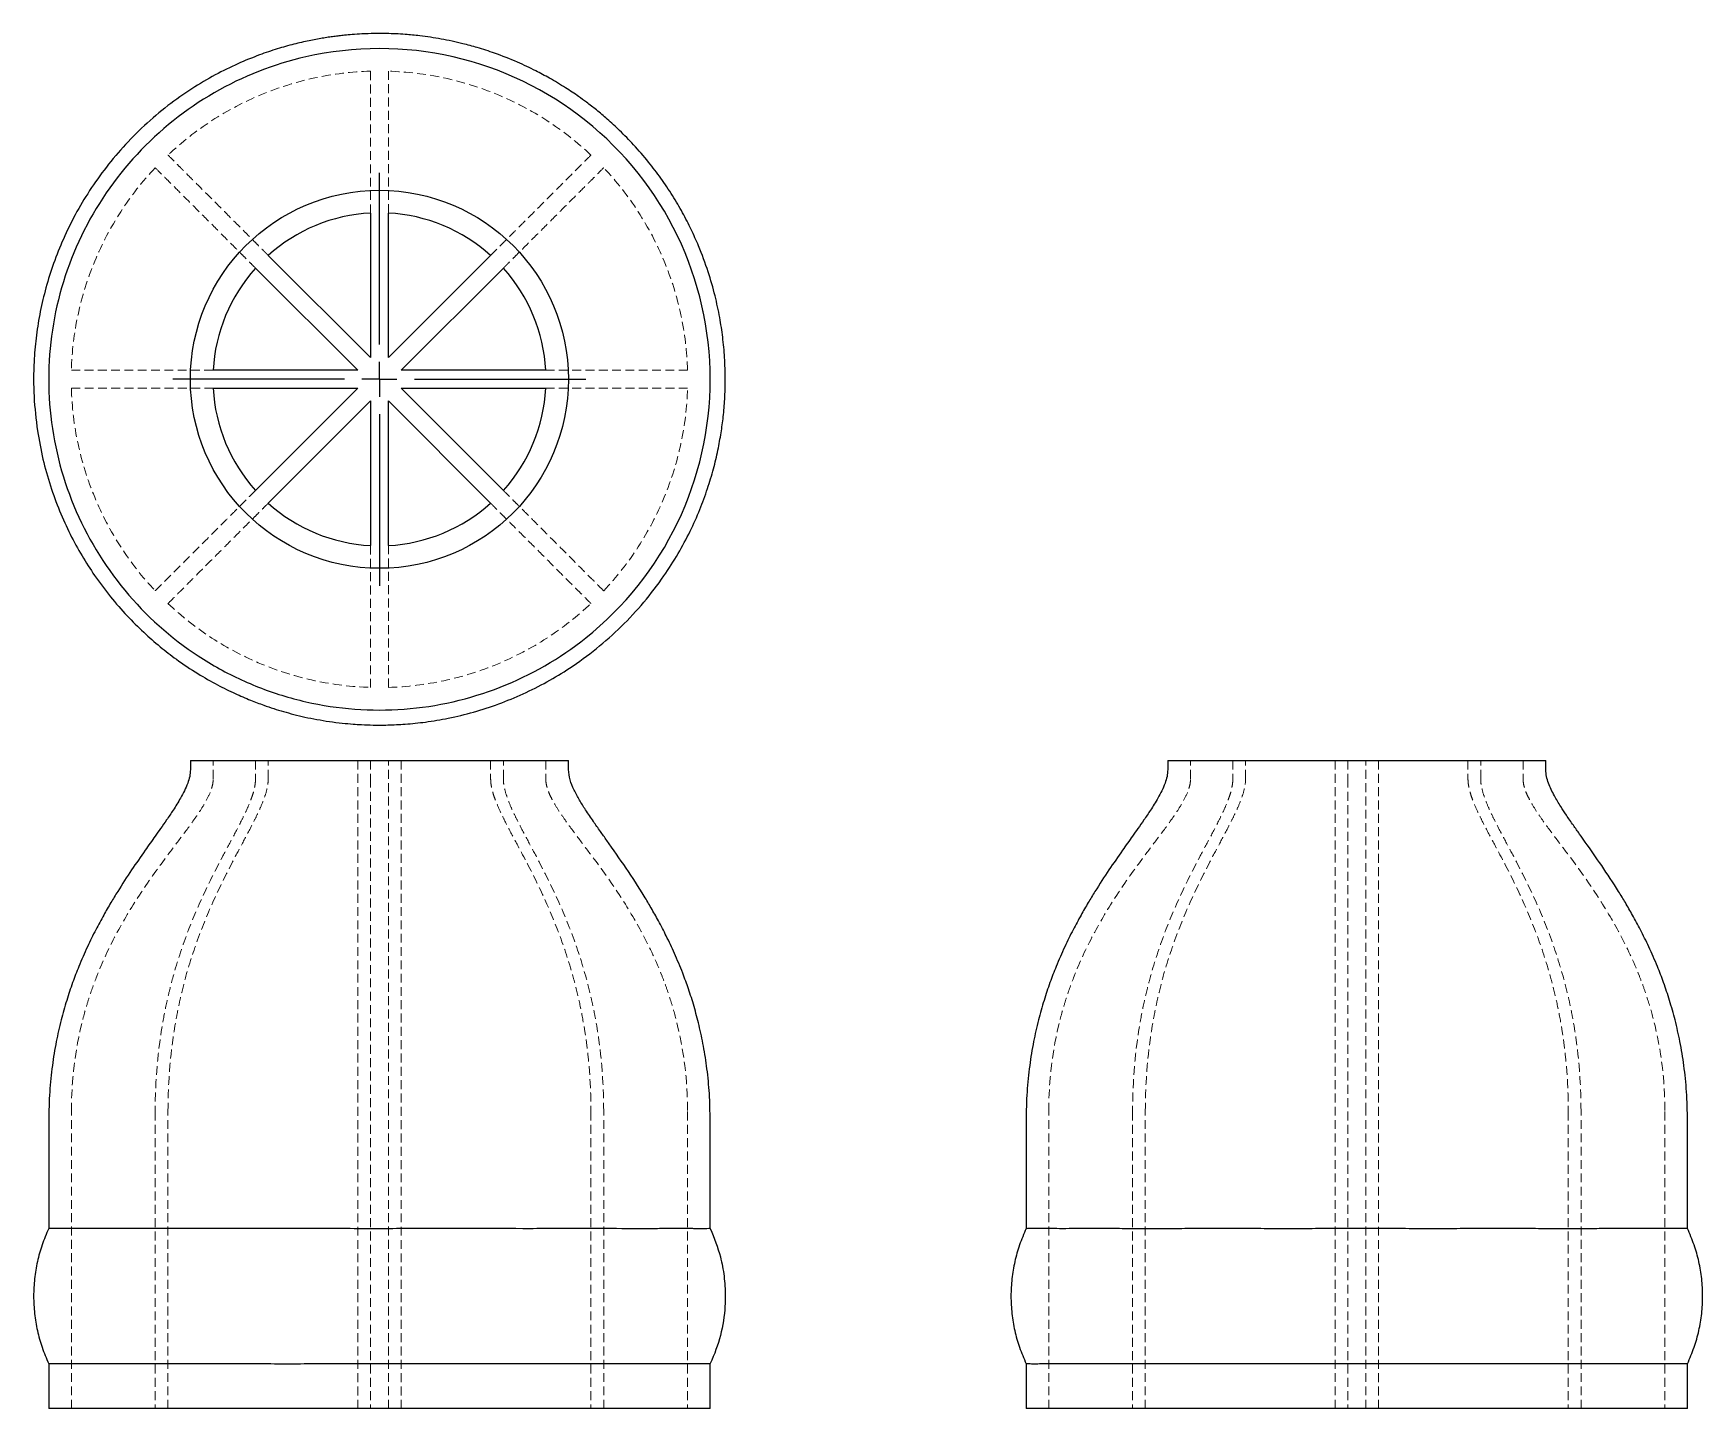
# Model space of a CAD drawing. Header units: millimetres. Extents: x 34 to 272, y 11 to 207.
import ezdxf

# ---------------------------------------------------------------- set-up
doc = ezdxf.new("R2010")
doc.units = ezdxf.units.MM
doc.linetypes.add('HIDDEN', pattern=[1.905, 1.27, -0.635])
doc.layers.add('10', color=7, linetype='Continuous')

# ---------------------------------------------------------------- blocks, each defined once
blk = doc.blocks.new('SW_CENTERMARKSYMBOL_0')
at = {"layer": '10', "color": 0}
for p, q in [((0, 5), (0, 29.54)), ((0, 0), (0, 2.5)), ((-5, 0), (-29.54, 0)), ((0, 0), (-2.5, 0)), ((0, 0), (0, -2.5)), ((0, 0), (2.5, 0)), ((5, 0), (29.54, 0)), ((0, -5), (0, -29.54))]:
    blk.add_line(p, q, dxfattribs=at)

msp = doc.modelspace()

# ---------------------------------------------------------------- linework, layer by layer
at = {"color": 7, "linetype": 'Continuous', "lineweight": 25}
for p, q in [((81.8, 181.69), (81.8, 161.01)), ((84.38, 161.01), (84.38, 181.69)), ((81.8, 161.01), (67.18, 175.63)), ((99, 175.63), (84.38, 161.01)), ((65.36, 173.81), (79.98, 159.19)), ((86.2, 159.19), (100.82, 173.81)), ((79.98, 159.19), (59.31, 159.19)), ((106.88, 159.19), (86.2, 159.19)), ((59.31, 156.62), (79.98, 156.62)), ((79.98, 156.62), (65.36, 142)), ((86.2, 156.62), (106.88, 156.62)), ((100.82, 142), (86.2, 156.62)), ((67.18, 140.18), (81.8, 154.8)), ((81.8, 154.8), (81.8, 134.12)), ((84.38, 154.8), (99, 140.18)), ((84.38, 134.12), (84.38, 154.8)), ((56.06, 103.35), (56.06, 102.06)), ((56.06, 103.35), (110.13, 103.35)), ((110.13, 102.06), (110.13, 103.35)), ((195.87, 103.35), (195.87, 102.06)), ((195.87, 103.35), (222.9, 103.35)), ((222.9, 103.35), (249.94, 103.35)), ((249.94, 102.06), (249.94, 103.35)), ((35.78, 51.85), (35.78, 36.4)), ((130.41, 36.4), (130.41, 51.85)), ((175.59, 51.85), (175.59, 36.39)), ((270.22, 36.4), (270.22, 51.85)), ((35.78, 17.09), (35.78, 10.65)), ((130.41, 10.65), (130.41, 17.09)), ((175.59, 17.1), (175.59, 10.65)), ((270.22, 10.65), (270.22, 17.09)), ((130.41, 10.65), (35.78, 10.65)), ((222.9, 10.65), (175.59, 10.65)), ((270.22, 10.65), (222.9, 10.65))]:
    msp.add_line(p, q, dxfattribs=at)
at = {"color": 7, "linetype": 'HIDDEN', "lineweight": 18}
for p, q in [((129.59, 166.5), (129.23, 168.19)), ((36.13, 152.46), (36.31, 150.85)), ((59.31, 100.77), (59.31, 103.35)), ((65.36, 103.35), (65.36, 100.77)), ((67.18, 100.77), (67.18, 103.35)), ((79.98, 103.35), (79.98, 10.65)), ((81.8, 103.35), (81.8, 100.77)), ((84.38, 100.77), (84.38, 103.35)), ((86.2, 103.35), (86.2, 10.65)), ((99, 103.35), (99, 100.77)), ((100.82, 100.77), (100.82, 103.35)), ((106.88, 103.35), (106.88, 100.77)), ((199.12, 100.77), (199.12, 103.35)), ((205.18, 103.35), (205.18, 100.77)), ((207, 100.77), (207, 103.35)), ((219.8, 10.65), (219.8, 103.35)), ((221.62, 103.35), (221.62, 100.77)), ((224.19, 100.77), (224.19, 103.35)), ((226.01, 103.35), (226.01, 10.65)), ((238.81, 103.35), (238.81, 100.77)), ((240.63, 100.77), (240.63, 103.35)), ((246.69, 103.35), (246.69, 100.77)), ((39.02, 10.65), (39.02, 53.14)), ((51.01, 53.14), (51.01, 10.65)), ((52.84, 10.65), (52.84, 53.14)), ((81.8, 53.14), (81.8, 10.65)), ((84.38, 10.65), (84.38, 53.14)), ((113.35, 53.14), (113.35, 10.65)), ((115.17, 10.65), (115.17, 53.14)), ((127.17, 53.14), (127.17, 10.65)), ((178.83, 10.65), (178.83, 53.14)), ((190.83, 53.14), (190.83, 10.65)), ((192.65, 10.65), (192.65, 53.14)), ((221.62, 53.14), (221.62, 10.65)), ((224.19, 10.65), (224.19, 53.14)), ((253.16, 53.14), (253.16, 10.65)), ((254.98, 10.65), (254.98, 53.14)), ((266.98, 53.14), (266.98, 10.65))]:
    msp.add_line(p, q, dxfattribs=at)
at = {"color": 7, "linetype": 'Continuous', "lineweight": 25}
msp.add_circle((83.09, 157.9), 27.04, dxfattribs=at)
for start, end in [(93.0986, 131.9014), (48.0986, 86.9014), (138.0986, 176.9014), (3.0986, 41.9014), (183.0986, 221.9014), (318.0986, 356.9014), (228.0986, 266.9014), (273.0986, 311.9014)]:
    msp.add_arc((83.09, 157.9), 23.82, start, end, dxfattribs=at)
for points, knots in [([(132.56, 157.9), (132.54, 158.95), (132.51, 160.96), (132.22, 163.91), (131.78, 166.84), (131.11, 169.97), (130.12, 173.4), (128.95, 176.56), (127.69, 179.37), (126.46, 181.77), (125.01, 184.23), (123.39, 186.65), (121.53, 189.09), (119.56, 191.37), (117.57, 193.41), (115.78, 195.06), (114.19, 196.4), (112.82, 197.46), (111.36, 198.52), (109.6, 199.7), (107.56, 200.92), (105.26, 202.15), (102.66, 203.38), (99.86, 204.48), (97.24, 205.33), (94.69, 206.02), (91.95, 206.61), (89.19, 207.02), (86.58, 207.27), (83.82, 207.4), (81.28, 207.36), (79.29, 207.23), (78.19, 207.13), (77.32, 207.04), (76.55, 206.94), (75.75, 206.83), (74.9, 206.69), (73.99, 206.53), (72.63, 206.27), (70.78, 205.84), (68.4, 205.17), (65.72, 204.26), (62.75, 203.04), (59.5, 201.45), (56.15, 199.46), (52.74, 197.05), (49.44, 194.25), (46.39, 191.17), (43.68, 187.9), (41.33, 184.52), (39.32, 181.07), (37.65, 177.58), (36.29, 174.09), (35.24, 170.62), (34.46, 167.2), (33.93, 163.81), (33.61, 159.9), (33.57, 155.46), (33.97, 152.17), (34.17, 150.53)], [0, 0, 0, 0, 0.019221, 0.037121, 0.054467, 0.073983, 0.095904, 0.120228, 0.135977, 0.152593, 0.170076, 0.188428, 0.206351, 0.22644, 0.243957, 0.258902, 0.271275, 0.282267, 0.29084, 0.304544, 0.32123, 0.334661, 0.352552, 0.374213, 0.390141, 0.403274, 0.422801, 0.441794, 0.454682, 0.471152, 0.492692, 0.501327, 0.50805, 0.512918, 0.517471, 0.522401, 0.527709, 0.533396, 0.539461, 0.553265, 0.568429, 0.584954, 0.605382, 0.627566, 0.651504, 0.677197, 0.704363, 0.73112, 0.757127, 0.782384, 0.806889, 0.830642, 0.853644, 0.875896, 0.897396, 0.918273, 0.938954, 0.969662, 1, 1, 1, 1]), ([(130.41, 157.9), (130.41, 164.98), (127.18, 179.13), (113.6, 196.16), (93.98, 205.61), (74.62, 205.6), (59.08, 199.49), (47.89, 190.57), (39.82, 178.74), (36.3, 167.34), (35.78, 160.26), (35.78, 157.9)], [0.4999988, 0.4999988, 0.4999988, 0.4999988, 0.5714274, 0.6428559, 0.7142845, 0.7857131, 0.8333321, 0.8809512, 0.9285702, 0.9761893, 1, 1, 1, 1]), ([(34.17, 150.53), (34.41, 149.17), (34.88, 146.51), (35.97, 142.68), (37.28, 139.1), (38.8, 135.76), (40.48, 132.68), (42.4, 129.69), (44.55, 126.81), (46.91, 124.11), (49.29, 121.73), (51.65, 119.67), (54.23, 117.68), (56.96, 115.85), (59.79, 114.23), (62.32, 112.98), (64.53, 112.03), (66.38, 111.33), (67.95, 110.79), (69.39, 110.36), (70.87, 109.95), (72.47, 109.57), (74.17, 109.23), (75.95, 108.94), (77.68, 108.72), (79.21, 108.58), (80.68, 108.49), (82.32, 108.43), (84.41, 108.44), (86.91, 108.56), (89.81, 108.86), (93.08, 109.4), (96.59, 110.26), (100.17, 111.42), (103.68, 112.87), (107.07, 114.58), (110.6, 116.71), (114.18, 119.32), (117.73, 122.48), (120.96, 125.96), (123.65, 129.48), (125.83, 132.9), (127.54, 136.09), (128.93, 139.2), (130.03, 142.19), (130.88, 145.03), (131.52, 147.69), (131.97, 150.18), (132.3, 152.61), (132.52, 155.16), (132.55, 156.95), (132.56, 157.9)], [0, 0, 0, 0, 0.027903, 0.054753, 0.080548, 0.105287, 0.128972, 0.151602, 0.177362, 0.2016, 0.224317, 0.245515, 0.265193, 0.290186, 0.312201, 0.331237, 0.347293, 0.360917, 0.371315, 0.381055, 0.391345, 0.402427, 0.41426, 0.42653, 0.439045, 0.449647, 0.457583, 0.468904, 0.483009, 0.499897, 0.519566, 0.542014, 0.567069, 0.592708, 0.618354, 0.644001, 0.669648, 0.701698, 0.733748, 0.765806, 0.797867, 0.823469, 0.847987, 0.871002, 0.892518, 0.912533, 0.931047, 0.948058, 0.963733, 0.980739, 1, 1, 1, 1]), ([(35.78, 157.9), (35.78, 155.54), (36.31, 148.47), (39.82, 137.07), (47.89, 125.24), (57.21, 117.8), (65.74, 113.7), (74.78, 110.9), (86.68, 110.01), (100.63, 113.2), (115.11, 121.54), (127.18, 136.67), (130.41, 150.83), (130.41, 157.9)], [0, 0, 0, 0, 0.0238083, 0.0714274, 0.1190464, 0.1666654, 0.190475, 0.2142845, 0.2619035, 0.3095226, 0.3571416, 0.4285702, 0.4999988, 0.4999988, 0.4999988, 0.4999988]), ([(56.06, 102.06), (56.03, 101.73), (55.98, 101.07), (55.54, 99.68), (54.72, 98.07), (53.65, 96.36), (52.68, 94.91), (51.82, 93.69), (51.03, 92.58), (50.29, 91.54), (49.16, 89.94), (47.58, 87.66), (45.95, 85.15), (44.63, 82.99), (43.58, 81.17), (42.45, 79.07), (41.25, 76.62), (40.15, 74.09), (39.16, 71.53), (38.31, 68.99), (37.51, 66.17), (36.81, 63.07), (36.25, 59.64), (35.86, 55.87), (35.8, 53.23), (35.78, 51.85)], [0, 0, 0, 0, 0.017773, 0.035886, 0.078843, 0.115713, 0.145924, 0.173399, 0.197281, 0.219938, 0.242358, 0.304215, 0.370859, 0.404916, 0.442041, 0.485041, 0.534343, 0.590426, 0.634952, 0.683483, 0.736328, 0.793866, 0.85657, 0.925035, 1, 1, 1, 1]), ([(130.41, 51.85), (130.38, 53.14), (130.34, 55.62), (129.99, 59.18), (129.49, 62.43), (128.85, 65.41), (128.13, 68.14), (127.34, 70.63), (126.41, 73.16), (125.36, 75.69), (124.18, 78.18), (123.05, 80.35), (122, 82.23), (120.49, 84.77), (118.39, 88), (116.24, 91.06), (114.66, 93.27), (113.64, 94.73), (112.63, 96.21), (111.69, 97.7), (110.93, 99.11), (110.29, 100.56), (110.18, 101.57), (110.13, 102.06)], [0, 0, 0, 0, 0.0701389, 0.1346922, 0.1942613, 0.249336, 0.3003139, 0.3475182, 0.3912133, 0.4468983, 0.4966249, 0.5408001, 0.5797755, 0.6143455, 0.7012204, 0.7891001, 0.8177819, 0.849126, 0.885715, 0.9151065, 0.9447492, 0.973318, 1, 1, 1, 1]), ([(195.87, 102.06), (195.84, 101.73), (195.79, 101.07), (195.35, 99.68), (194.54, 98.07), (193.46, 96.36), (192.49, 94.91), (191.63, 93.69), (190.84, 92.58), (190.1, 91.54), (188.97, 89.94), (187.39, 87.66), (185.76, 85.15), (184.44, 82.99), (183.39, 81.17), (182.26, 79.07), (181.06, 76.62), (179.96, 74.09), (178.97, 71.53), (178.12, 68.99), (177.33, 66.17), (176.62, 63.07), (176.06, 59.64), (175.67, 55.87), (175.62, 53.23), (175.59, 51.85)], [0, 0, 0, 0, 0.017773, 0.035886, 0.078843, 0.115713, 0.145924, 0.173399, 0.197281, 0.219938, 0.242359, 0.304215, 0.370859, 0.404916, 0.442041, 0.485041, 0.534343, 0.590426, 0.634952, 0.683483, 0.736328, 0.793866, 0.85657, 0.925035, 1, 1, 1, 1]), ([(270.21, 51.85), (270.19, 53.23), (270.14, 55.87), (269.74, 59.64), (269.18, 63.07), (268.48, 66.17), (267.68, 68.99), (266.83, 71.53), (265.85, 74.09), (264.74, 76.62), (263.54, 79.07), (262.41, 81.17), (261.36, 82.99), (259.92, 85.36), (258.01, 88.26), (256.11, 90.97), (254.75, 92.88), (253.84, 94.16), (252.94, 95.47), (252.02, 96.87), (251.11, 98.37), (250.42, 99.81), (250.01, 101.07), (249.96, 101.73), (249.94, 102.06)], [0, 0, 0, 0, 0.074965, 0.143429, 0.206133, 0.26367, 0.316514, 0.365045, 0.409571, 0.465652, 0.514954, 0.557953, 0.595078, 0.629134, 0.709267, 0.783813, 0.809022, 0.836879, 0.868894, 0.895488, 0.928066, 0.964114, 0.982227, 1, 1, 1, 1]), ([(35.78, 36.41), (35.45, 35.64), (34.79, 34.1), (34.12, 31.69), (33.71, 29.23), (33.58, 26.74), (33.71, 24.25), (34.12, 21.79), (34.79, 19.39), (35.45, 17.85), (35.78, 17.07)], [0, 0, 0, 0, 0.126948, 0.251302, 0.374975, 0.5002, 0.62542, 0.749146, 0.873314, 1, 1, 1, 1]), ([(130.41, 36.4), (130.41, 36.4), (130.13, 36.39), (129.31, 36.39), (128.97, 36.39), (128.36, 36.39), (128.14, 36.39), (127.66, 36.4), (127.4, 36.4), (126.59, 36.4), (125.99, 36.4), (124.67, 36.4), (123.94, 36.4), (122.38, 36.39), (121.54, 36.39), (120.19, 36.39), (119.72, 36.39), (118.76, 36.39), (118.27, 36.39), (115.77, 36.4), (113.58, 36.41), (110.62, 36.4), (110.01, 36.4), (108.78, 36.4), (108.15, 36.4), (106.24, 36.4), (104.95, 36.39), (100.97, 36.4), (98.22, 36.4), (94.65, 36.41), (93.93, 36.41), (92.47, 36.41), (91.75, 36.4), (89.56, 36.4), (88.1, 36.4), (83.71, 36.39), (80.77, 36.39), (76.34, 36.4), (74.87, 36.4), (71.99, 36.41), (70.57, 36.41), (67.77, 36.41), (66.38, 36.4), (64.34, 36.4), (63.66, 36.4), (62.32, 36.4), (61.65, 36.4), (58.37, 36.4), (55.92, 36.4), (52.47, 36.4), (51.36, 36.4), (49.76, 36.4), (49.23, 36.4), (48.21, 36.4), (47.72, 36.4), (45.31, 36.4), (43.61, 36.4), (41.77, 36.4), (41.41, 36.4), (40.73, 36.4), (40.41, 36.4), (39.48, 36.4), (38.92, 36.4), (37.46, 36.4), (36.75, 36.4), (36.31, 36.4)], [0, 0, 0, 0, 0.0625, 0.0625, 0.09375, 0.09375, 0.109375, 0.109375, 0.125, 0.125, 0.15625, 0.15625, 0.1875, 0.1875, 0.21875, 0.21875, 0.234375, 0.234375, 0.25, 0.25, 0.3125, 0.3125, 0.328125, 0.328125, 0.34375, 0.34375, 0.375, 0.375, 0.4375, 0.4375, 0.453125, 0.453125, 0.46875, 0.46875, 0.5, 0.5, 0.5625, 0.5625, 0.59375, 0.59375, 0.625, 0.625, 0.65625, 0.65625, 0.671875, 0.671875, 0.6875, 0.6875, 0.75, 0.75, 0.78125, 0.78125, 0.796875, 0.796875, 0.8125, 0.8125, 0.875, 0.875, 0.890625, 0.890625, 0.90625, 0.90625, 0.9375, 0.9375, 1, 1, 1, 1]), ([(130.41, 36.4), (131.02, 35.07), (131.67, 33.27), (132.28, 30.52), (132.58, 28.19), (132.58, 23.36), (131.64, 19.75), (130.41, 17.09)], [0, 0, 0, 0, 0.214286, 0.285714, 0.428571, 0.571429, 1, 1, 1, 1]), ([(175.6, 36.41), (175.27, 35.64), (174.61, 34.1), (173.94, 31.69), (173.52, 29.23), (173.39, 26.74), (173.52, 24.25), (173.93, 21.79), (174.61, 19.39), (175.27, 17.85), (175.6, 17.07)], [0, 0, 0, 0, 0.12691, 0.251245, 0.374931, 0.50019, 0.625439, 0.749174, 0.873333, 1, 1, 1, 1]), ([(222.9, 36.4), (221.59, 36.4), (218.97, 36.4), (215.03, 36.39), (211.1, 36.39), (207.26, 36.4), (203.57, 36.4), (200.01, 36.4), (196.58, 36.39), (193.34, 36.39), (190.34, 36.39), (187.57, 36.4), (185.03, 36.4), (182.76, 36.4), (180.79, 36.39), (179.12, 36.4), (177.75, 36.4), (176.69, 36.41), (176, 36.4), (175.62, 36.39), (175.63, 36.39), (175.63, 36.39)], [0, 0, 0, 0, 0.052926, 0.105852, 0.160315, 0.214778, 0.267704, 0.320631, 0.375095, 0.429559, 0.482485, 0.535411, 0.589875, 0.644339, 0.697265, 0.750192, 0.804656, 0.85912, 0.912046, 0.964972, 1, 1, 1, 1]), ([(270.18, 36.4), (270.19, 36.4), (270.23, 36.4), (269.95, 36.4), (269.34, 36.4), (268.39, 36.4), (267.11, 36.4), (265.5, 36.4), (263.62, 36.4), (261.44, 36.41), (258.97, 36.4), (256.25, 36.39), (253.31, 36.39), (250.15, 36.39), (246.78, 36.4), (243.23, 36.41), (239.57, 36.4), (235.79, 36.39), (231.89, 36.39), (227.57, 36.4), (224.56, 36.4), (222.9, 36.4)], [0, 0, 0, 0, 0.019347, 0.073814, 0.126743, 0.179672, 0.234139, 0.288606, 0.341535, 0.394464, 0.448931, 0.503398, 0.556326, 0.609255, 0.663721, 0.718187, 0.771114, 0.82404, 0.878504, 0.932968, 1, 1, 1, 1]), ([(270.21, 17.07), (270.54, 17.85), (271.2, 19.39), (271.88, 21.79), (272.29, 24.25), (272.42, 26.74), (272.29, 29.23), (271.88, 31.69), (271.2, 34.1), (270.54, 35.64), (270.21, 36.41)], [0, 0, 0, 0, 0.126668, 0.250827, 0.374562, 0.49981, 0.625068, 0.748754, 0.873089, 1, 1, 1, 1]), ([(36.31, 17.09), (36.75, 17.09), (37.46, 17.09), (38.92, 17.09), (39.46, 17.09), (40.39, 17.09), (40.71, 17.09), (41.39, 17.09), (41.75, 17.09), (43.6, 17.09), (45.3, 17.09), (48.18, 17.08), (49.19, 17.09), (50.79, 17.09), (51.34, 17.09), (52.45, 17.09), (53.02, 17.09), (55.9, 17.09), (58.36, 17.09), (61.61, 17.09), (62.27, 17.09), (63.61, 17.09), (64.3, 17.09), (66.35, 17.09), (67.74, 17.08), (70.55, 17.08), (71.97, 17.08), (74.84, 17.09), (76.3, 17.09), (78.5, 17.09), (79.24, 17.1), (80.73, 17.1), (81.47, 17.1), (83.68, 17.1), (85.15, 17.1), (89.54, 17.09), (92.44, 17.08), (96.76, 17.09), (98.17, 17.09), (100.93, 17.09), (102.28, 17.09), (104.92, 17.09), (106.22, 17.09), (108.11, 17.09), (108.74, 17.09), (109.97, 17.09), (110.58, 17.09), (113.56, 17.08), (115.75, 17.09), (118.75, 17.1), (119.7, 17.1), (121.06, 17.1), (121.5, 17.1), (122.35, 17.1), (122.76, 17.09), (123.93, 17.09), (124.66, 17.09), (125.98, 17.09), (126.58, 17.09), (127.39, 17.09), (127.64, 17.09), (128.12, 17.1), (128.34, 17.1), (128.96, 17.1), (129.3, 17.1), (130.13, 17.1), (130.41, 17.09), (130.41, 17.09)], [0, 0, 0, 0, 0.0625, 0.0625, 0.09375, 0.09375, 0.109375, 0.109375, 0.125, 0.125, 0.1875, 0.1875, 0.21875, 0.21875, 0.234375, 0.234375, 0.25, 0.25, 0.3125, 0.3125, 0.328125, 0.328125, 0.34375, 0.34375, 0.375, 0.375, 0.40625, 0.40625, 0.4375, 0.4375, 0.453125, 0.453125, 0.46875, 0.46875, 0.5, 0.5, 0.5625, 0.5625, 0.59375, 0.59375, 0.625, 0.625, 0.65625, 0.65625, 0.671875, 0.671875, 0.6875, 0.6875, 0.75, 0.75, 0.78125, 0.78125, 0.796875, 0.796875, 0.8125, 0.8125, 0.84375, 0.84375, 0.875, 0.875, 0.890625, 0.890625, 0.90625, 0.90625, 0.9375, 0.9375, 1, 1, 1, 1]), ([(175.61, 17.1), (175.6, 17.1), (175.55, 17.1), (175.77, 17.09), (176.29, 17.08), (177.19, 17.08), (178.39, 17.09), (179.9, 17.1), (181.73, 17.09), (183.87, 17.09), (186.25, 17.08), (188.9, 17.09), (191.81, 17.1), (194.95, 17.1), (198.25, 17.09), (201.73, 17.09), (205.39, 17.09), (209.02, 17.1), (212.54, 17.1), (215.94, 17.1), (219.4, 17.09), (221.74, 17.09), (222.9, 17.09)], [0, 0, 0, 0, 0.007208, 0.060135, 0.1146, 0.169065, 0.221989, 0.274913, 0.329375, 0.383836, 0.436762, 0.489689, 0.544152, 0.598616, 0.651541, 0.704466, 0.758928, 0.813391, 0.85954, 0.905689, 0.952844, 1, 1, 1, 1]), ([(222.9, 17.09), (224.21, 17.09), (226.84, 17.09), (230.78, 17.1), (234.71, 17.1), (238.55, 17.09), (242.24, 17.08), (245.8, 17.09), (249.23, 17.09), (252.46, 17.1), (255.46, 17.1), (258.23, 17.09), (260.78, 17.08), (263.05, 17.09), (265.01, 17.09), (266.69, 17.09), (268.06, 17.09), (269.11, 17.09), (269.81, 17.09), (270.18, 17.09), (270.18, 17.09), (270.18, 17.09)], [0, 0, 0, 0, 0.052926, 0.105853, 0.160317, 0.21478, 0.267707, 0.320634, 0.375099, 0.429563, 0.482489, 0.535416, 0.589879, 0.644343, 0.69727, 0.750197, 0.804662, 0.859127, 0.912055, 0.964984, 1, 1, 1, 1])]:
    msp.add_open_spline(points, degree=3, knots=knots, dxfattribs=at)
at = {"color": 7, "linetype": 'HIDDEN', "lineweight": 18}
for points, knots in [([(81.8, 201.98), (79.13, 201.9), (76.47, 201.58), (71.25, 200.46), (68.69, 199.66), (63.75, 197.62), (61.37, 196.37), (56.89, 193.47), (54.78, 191.81), (52.84, 189.98)], [0, 0, 0, 0, 0.25, 0.25, 0.5, 0.5, 0.75, 0.75, 1, 1, 1, 1]), ([(81.8, 201.98), (81.8, 201.98), (81.8, 201.46), (81.8, 200.24), (81.8, 200.09), (81.8, 199.79), (81.8, 199.63), (81.8, 199.12), (81.8, 198.74), (81.8, 197.54), (81.8, 196.62), (81.8, 194.57), (81.8, 193.44), (81.8, 191.02), (81.8, 189.73), (81.8, 187.75), (81.8, 187.09), (81.8, 185.76), (81.8, 185.1), (81.8, 184.14), (81.8, 183.83), (81.8, 183.23), (81.8, 182.94), (81.8, 182.42), (81.8, 182.18), (81.8, 181.9), (81.8, 181.83), (81.8, 181.72), (81.8, 181.69), (81.8, 181.69)], [0, 0, 0, 0, 0.25, 0.25, 0.28125, 0.28125, 0.3125, 0.3125, 0.375, 0.375, 0.5, 0.5, 0.625, 0.625, 0.75, 0.75, 0.8125, 0.8125, 0.875, 0.875, 0.90625, 0.90625, 0.9375, 0.9375, 0.96875, 0.96875, 0.984375, 0.984375, 1, 1, 1, 1]), ([(113.35, 189.98), (111.41, 191.81), (109.29, 193.47), (104.81, 196.37), (102.43, 197.62), (97.5, 199.66), (94.94, 200.46), (89.71, 201.58), (87.05, 201.9), (84.38, 201.98)], [0, 0, 0, 0, 0.25, 0.25, 0.5, 0.5, 0.75, 0.75, 1, 1, 1, 1]), ([(84.38, 181.69), (84.38, 181.69), (84.38, 181.72), (84.38, 181.83), (84.38, 181.91), (84.38, 182.09), (84.38, 182.2), (84.38, 182.43), (84.38, 182.55), (84.38, 182.95), (84.38, 183.23), (84.38, 183.83), (84.38, 184.14), (84.38, 185.09), (84.38, 185.75), (84.38, 187.07), (84.38, 187.74), (84.38, 189.71), (84.38, 190.99), (84.38, 193.39), (84.38, 194.52), (84.38, 196.58), (84.38, 197.51), (84.38, 198.53), (84.38, 198.73), (84.38, 199.1), (84.38, 199.28), (84.38, 199.79), (84.38, 200.1), (84.38, 201.45), (84.38, 201.98), (84.38, 201.98)], [0, 0, 0, 0, 0.015625, 0.015625, 0.03125, 0.03125, 0.046875, 0.046875, 0.0625, 0.0625, 0.09375, 0.09375, 0.125, 0.125, 0.1875, 0.1875, 0.25, 0.25, 0.375, 0.375, 0.5, 0.5, 0.625, 0.625, 0.65625, 0.65625, 0.6875, 0.6875, 0.75, 0.75, 1, 1, 1, 1]), ([(67.18, 175.63), (67.18, 175.63), (67.16, 175.65), (67.08, 175.73), (67.03, 175.79), (66.9, 175.92), (66.82, 175.99), (66.66, 176.16), (66.57, 176.24), (66.29, 176.52), (66.09, 176.72), (65.67, 177.14), (65.45, 177.36), (64.78, 178.04), (64.31, 178.5), (63.38, 179.44), (62.91, 179.91), (61.51, 181.3), (60.61, 182.21), (58.91, 183.91), (58.11, 184.71), (56.65, 186.16), (55.99, 186.82), (55.27, 187.54), (55.14, 187.68), (54.87, 187.95), (54.74, 188.07), (54.38, 188.43), (54.17, 188.65), (53.21, 189.61), (52.84, 189.98), (52.84, 189.98)], [0, 0, 0, 0, 0.015625, 0.015625, 0.03125, 0.03125, 0.046875, 0.046875, 0.0625, 0.0625, 0.09375, 0.09375, 0.125, 0.125, 0.1875, 0.1875, 0.25, 0.25, 0.375, 0.375, 0.5, 0.5, 0.625, 0.625, 0.65625, 0.65625, 0.6875, 0.6875, 0.75, 0.75, 1, 1, 1, 1]), ([(113.35, 189.98), (113.35, 189.98), (112.98, 189.61), (112.12, 188.75), (112.01, 188.65), (111.8, 188.43), (111.68, 188.32), (111.32, 187.96), (111.06, 187.69), (110.21, 186.84), (109.56, 186.19), (108.11, 184.74), (107.31, 183.94), (105.6, 182.23), (104.69, 181.32), (103.29, 179.92), (102.82, 179.45), (101.88, 178.51), (101.41, 178.04), (100.73, 177.37), (100.51, 177.15), (100.09, 176.72), (99.89, 176.52), (99.52, 176.15), (99.35, 175.98), (99.15, 175.79), (99.1, 175.73), (99.02, 175.65), (99, 175.63), (99, 175.63)], [0, 0, 0, 0, 0.25, 0.25, 0.28125, 0.28125, 0.3125, 0.3125, 0.375, 0.375, 0.5, 0.5, 0.625, 0.625, 0.75, 0.75, 0.8125, 0.8125, 0.875, 0.875, 0.90625, 0.90625, 0.9375, 0.9375, 0.96875, 0.96875, 0.984375, 0.984375, 1, 1, 1, 1]), ([(51.01, 188.16), (49.18, 186.22), (47.53, 184.11), (44.62, 179.62), (43.38, 177.25), (41.33, 172.31), (40.53, 169.75), (39.41, 164.52), (39.09, 161.86), (39.02, 159.19)], [0, 0, 0, 0, 0.25, 0.25, 0.5, 0.5, 0.75, 0.75, 1, 1, 1, 1]), ([(51.01, 188.16), (51.01, 188.16), (51.38, 187.79), (52.25, 186.93), (52.35, 186.83), (52.57, 186.61), (52.68, 186.49), (53.04, 186.13), (53.3, 185.87), (54.15, 185.02), (54.8, 184.37), (56.25, 182.92), (57.05, 182.12), (58.77, 180.41), (59.68, 179.5), (61.07, 178.1), (61.55, 177.63), (62.48, 176.69), (62.95, 176.22), (63.63, 175.55), (63.85, 175.33), (64.27, 174.9), (64.48, 174.7), (64.85, 174.33), (65.02, 174.16), (65.21, 173.96), (65.26, 173.91), (65.34, 173.83), (65.36, 173.81), (65.36, 173.81)], [0, 0, 0, 0, 0.25, 0.25, 0.28125, 0.28125, 0.3125, 0.3125, 0.375, 0.375, 0.5, 0.5, 0.625, 0.625, 0.75, 0.75, 0.8125, 0.8125, 0.875, 0.875, 0.90625, 0.90625, 0.9375, 0.9375, 0.96875, 0.96875, 0.984375, 0.984375, 1, 1, 1, 1]), ([(100.82, 173.81), (100.82, 173.81), (100.84, 173.83), (100.92, 173.91), (100.98, 173.97), (101.11, 174.1), (101.18, 174.17), (101.35, 174.34), (101.43, 174.42), (101.71, 174.7), (101.91, 174.9), (102.33, 175.32), (102.55, 175.54), (103.22, 176.22), (103.69, 176.68), (104.63, 177.62), (105.1, 178.09), (106.49, 179.48), (107.4, 180.39), (109.1, 182.09), (109.9, 182.89), (111.35, 184.34), (112.01, 185), (112.73, 185.72), (112.87, 185.86), (113.13, 186.12), (113.26, 186.25), (113.62, 186.61), (113.84, 186.83), (114.79, 187.79), (115.17, 188.16), (115.17, 188.16)], [0, 0, 0, 0, 0.015625, 0.015625, 0.03125, 0.03125, 0.046875, 0.046875, 0.0625, 0.0625, 0.09375, 0.09375, 0.125, 0.125, 0.1875, 0.1875, 0.25, 0.25, 0.375, 0.375, 0.5, 0.5, 0.625, 0.625, 0.65625, 0.65625, 0.6875, 0.6875, 0.75, 0.75, 1, 1, 1, 1]), ([(127.17, 159.19), (127.09, 161.86), (126.77, 164.52), (125.65, 169.75), (124.85, 172.31), (122.81, 177.25), (121.56, 179.62), (118.66, 184.11), (117, 186.22), (115.17, 188.16)], [0, 0, 0, 0, 0.25, 0.25, 0.5, 0.5, 0.75, 0.75, 1, 1, 1, 1]), ([(59.31, 159.19), (59.31, 159.19), (59.28, 159.19), (59.17, 159.19), (59.09, 159.19), (58.9, 159.19), (58.8, 159.19), (58.57, 159.19), (58.44, 159.19), (58.05, 159.19), (57.76, 159.19), (57.17, 159.19), (56.86, 159.19), (55.91, 159.19), (55.25, 159.19), (53.92, 159.19), (53.26, 159.19), (51.29, 159.19), (50.01, 159.19), (47.6, 159.19), (46.47, 159.19), (44.41, 159.19), (43.48, 159.19), (42.46, 159.19), (42.27, 159.19), (41.89, 159.19), (41.71, 159.19), (41.2, 159.19), (40.9, 159.19), (39.54, 159.19), (39.02, 159.19), (39.02, 159.19)], [0, 0, 0, 0, 0.015625, 0.015625, 0.03125, 0.03125, 0.046875, 0.046875, 0.0625, 0.0625, 0.09375, 0.09375, 0.125, 0.125, 0.1875, 0.1875, 0.25, 0.25, 0.375, 0.375, 0.5, 0.5, 0.625, 0.625, 0.65625, 0.65625, 0.6875, 0.6875, 0.75, 0.75, 1, 1, 1, 1]), ([(127.17, 159.19), (127.17, 159.19), (126.65, 159.19), (125.29, 159.19), (124.98, 159.19), (124.3, 159.19), (123.93, 159.19), (122.73, 159.19), (121.81, 159.19), (119.76, 159.19), (118.63, 159.19), (116.2, 159.19), (114.92, 159.19), (112.94, 159.19), (112.27, 159.19), (110.95, 159.19), (110.29, 159.19), (109.33, 159.19), (109.02, 159.19), (108.42, 159.19), (108.13, 159.19), (107.61, 159.19), (107.37, 159.19), (107.09, 159.19), (107.02, 159.19), (106.91, 159.19), (106.87, 159.19), (106.87, 159.19)], [0, 0, 0, 0, 0.25, 0.25, 0.3125, 0.3125, 0.375, 0.375, 0.5, 0.5, 0.625, 0.625, 0.75, 0.75, 0.8125, 0.8125, 0.875, 0.875, 0.90625, 0.90625, 0.9375, 0.9375, 0.96875, 0.96875, 0.984375, 0.984375, 1, 1, 1, 1]), ([(39.02, 156.62), (39.09, 153.95), (39.41, 151.28), (40.53, 146.06), (41.33, 143.5), (43.38, 138.56), (44.62, 136.19), (47.53, 131.7), (49.18, 129.59), (51.01, 127.65)], [0, 0, 0, 0, 0.25, 0.25, 0.5, 0.5, 0.75, 0.75, 1, 1, 1, 1]), ([(39.02, 156.62), (39.02, 156.62), (39.54, 156.62), (40.76, 156.62), (40.9, 156.62), (41.21, 156.62), (41.37, 156.62), (41.88, 156.62), (42.25, 156.62), (43.45, 156.62), (44.37, 156.62), (46.43, 156.62), (47.56, 156.62), (49.98, 156.62), (51.27, 156.62), (53.24, 156.62), (53.91, 156.62), (55.24, 156.62), (55.9, 156.62), (56.85, 156.62), (57.17, 156.62), (57.77, 156.62), (58.05, 156.62), (58.58, 156.62), (58.82, 156.62), (59.09, 156.62), (59.17, 156.62), (59.28, 156.62), (59.31, 156.62), (59.31, 156.62)], [0, 0, 0, 0, 0.25, 0.25, 0.28125, 0.28125, 0.3125, 0.3125, 0.375, 0.375, 0.5, 0.5, 0.625, 0.625, 0.75, 0.75, 0.8125, 0.8125, 0.875, 0.875, 0.90625, 0.90625, 0.9375, 0.9375, 0.96875, 0.96875, 0.984375, 0.984375, 1, 1, 1, 1]), ([(106.87, 156.62), (106.87, 156.62), (106.91, 156.62), (107.02, 156.62), (107.1, 156.62), (107.28, 156.62), (107.39, 156.62), (107.62, 156.62), (107.74, 156.62), (108.13, 156.62), (108.42, 156.62), (109.02, 156.62), (109.33, 156.62), (110.28, 156.62), (110.94, 156.62), (112.26, 156.62), (112.92, 156.62), (114.9, 156.62), (116.18, 156.62), (118.58, 156.62), (119.71, 156.62), (121.77, 156.62), (122.7, 156.62), (123.72, 156.62), (123.92, 156.62), (124.29, 156.62), (124.47, 156.62), (124.98, 156.62), (125.28, 156.62), (126.64, 156.62), (127.17, 156.62), (127.17, 156.62)], [0, 0, 0, 0, 0.015625, 0.015625, 0.03125, 0.03125, 0.046875, 0.046875, 0.0625, 0.0625, 0.09375, 0.09375, 0.125, 0.125, 0.1875, 0.1875, 0.25, 0.25, 0.375, 0.375, 0.5, 0.5, 0.625, 0.625, 0.65625, 0.65625, 0.6875, 0.6875, 0.75, 0.75, 1, 1, 1, 1]), ([(115.17, 127.65), (117, 129.59), (118.66, 131.7), (121.56, 136.19), (122.81, 138.56), (124.85, 143.5), (125.65, 146.06), (126.77, 151.28), (127.09, 153.95), (127.17, 156.62)], [0, 0, 0, 0, 0.25, 0.25, 0.5, 0.5, 0.75, 0.75, 1, 1, 1, 1]), ([(65.36, 142), (65.36, 142), (65.34, 141.97), (65.26, 141.9), (65.21, 141.84), (65.08, 141.71), (65, 141.63), (64.84, 141.47), (64.75, 141.38), (64.47, 141.11), (64.27, 140.9), (63.85, 140.48), (63.63, 140.26), (62.96, 139.59), (62.49, 139.12), (61.56, 138.19), (61.09, 137.72), (59.69, 136.33), (58.79, 135.42), (57.09, 133.72), (56.29, 132.92), (54.83, 131.46), (54.17, 130.8), (53.45, 130.09), (53.31, 129.95), (53.05, 129.68), (52.92, 129.56), (52.56, 129.2), (52.35, 128.98), (51.39, 128.02), (51.01, 127.65), (51.01, 127.65)], [0, 0, 0, 0, 0.015625, 0.015625, 0.03125, 0.03125, 0.046875, 0.046875, 0.0625, 0.0625, 0.09375, 0.09375, 0.125, 0.125, 0.1875, 0.1875, 0.25, 0.25, 0.375, 0.375, 0.5, 0.5, 0.625, 0.625, 0.65625, 0.65625, 0.6875, 0.6875, 0.75, 0.75, 1, 1, 1, 1]), ([(115.17, 127.65), (115.17, 127.65), (114.8, 128.02), (113.94, 128.88), (113.83, 128.98), (113.62, 129.2), (113.5, 129.31), (113.14, 129.67), (112.88, 129.93), (112.03, 130.78), (111.38, 131.44), (109.93, 132.89), (109.13, 133.69), (107.42, 135.4), (106.51, 136.31), (105.11, 137.71), (104.64, 138.18), (103.7, 139.12), (103.23, 139.58), (102.56, 140.26), (102.33, 140.48), (101.91, 140.91), (101.71, 141.11), (101.34, 141.48), (101.17, 141.65), (100.97, 141.84), (100.92, 141.9), (100.84, 141.97), (100.82, 142), (100.82, 142)], [0, 0, 0, 0, 0.25, 0.25, 0.28125, 0.28125, 0.3125, 0.3125, 0.375, 0.375, 0.5, 0.5, 0.625, 0.625, 0.75, 0.75, 0.8125, 0.8125, 0.875, 0.875, 0.90625, 0.90625, 0.9375, 0.9375, 0.96875, 0.96875, 0.984375, 0.984375, 1, 1, 1, 1]), ([(52.84, 125.83), (52.84, 125.83), (53.21, 126.2), (54.07, 127.06), (54.17, 127.16), (54.39, 127.38), (54.5, 127.49), (54.86, 127.85), (55.12, 128.11), (55.97, 128.96), (56.63, 129.62), (58.08, 131.07), (58.87, 131.87), (60.59, 133.58), (61.5, 134.49), (62.9, 135.89), (63.37, 136.36), (64.31, 137.3), (64.77, 137.76), (65.45, 138.44), (65.67, 138.66), (66.09, 139.08), (66.3, 139.29), (66.67, 139.66), (66.84, 139.83), (67.03, 140.02), (67.08, 140.08), (67.16, 140.15), (67.18, 140.18), (67.18, 140.18)], [0, 0, 0, 0, 0.25, 0.25, 0.28125, 0.28125, 0.3125, 0.3125, 0.375, 0.375, 0.5, 0.5, 0.625, 0.625, 0.75, 0.75, 0.8125, 0.8125, 0.875, 0.875, 0.90625, 0.90625, 0.9375, 0.9375, 0.96875, 0.96875, 0.984375, 0.984375, 1, 1, 1, 1]), ([(99, 140.18), (99, 140.18), (99.02, 140.15), (99.1, 140.07), (99.15, 140.02), (99.29, 139.89), (99.36, 139.81), (99.52, 139.65), (99.61, 139.56), (99.89, 139.28), (100.09, 139.08), (100.51, 138.66), (100.73, 138.44), (101.4, 137.77), (101.87, 137.3), (102.81, 136.37), (103.28, 135.9), (104.67, 134.5), (105.58, 133.6), (107.28, 131.9), (108.08, 131.1), (109.53, 129.64), (110.19, 128.98), (110.91, 128.27), (111.05, 128.13), (111.31, 127.86), (111.44, 127.74), (111.8, 127.37), (112.02, 127.16), (112.97, 126.2), (113.35, 125.83), (113.35, 125.83)], [0, 0, 0, 0, 0.015625, 0.015625, 0.03125, 0.03125, 0.046875, 0.046875, 0.0625, 0.0625, 0.09375, 0.09375, 0.125, 0.125, 0.1875, 0.1875, 0.25, 0.25, 0.375, 0.375, 0.5, 0.5, 0.625, 0.625, 0.65625, 0.65625, 0.6875, 0.6875, 0.75, 0.75, 1, 1, 1, 1]), ([(81.8, 134.12), (81.8, 134.12), (81.8, 134.09), (81.8, 133.98), (81.8, 133.9), (81.8, 133.71), (81.8, 133.61), (81.8, 133.38), (81.8, 133.25), (81.8, 132.86), (81.8, 132.57), (81.8, 131.98), (81.8, 131.67), (81.8, 130.72), (81.8, 130.06), (81.8, 128.74), (81.8, 128.07), (81.8, 126.1), (81.8, 124.82), (81.8, 122.41), (81.8, 121.28), (81.8, 119.22), (81.8, 118.29), (81.8, 117.28), (81.8, 117.08), (81.8, 116.71), (81.8, 116.53), (81.8, 116.02), (81.8, 115.71), (81.8, 114.36), (81.8, 113.83), (81.8, 113.83)], [0, 0, 0, 0, 0.015625, 0.015625, 0.03125, 0.03125, 0.046875, 0.046875, 0.0625, 0.0625, 0.09375, 0.09375, 0.125, 0.125, 0.1875, 0.1875, 0.25, 0.25, 0.375, 0.375, 0.5, 0.5, 0.625, 0.625, 0.65625, 0.65625, 0.6875, 0.6875, 0.75, 0.75, 1, 1, 1, 1]), ([(84.38, 113.83), (84.38, 113.83), (84.38, 114.35), (84.38, 115.57), (84.38, 115.71), (84.38, 116.02), (84.38, 116.18), (84.38, 116.69), (84.38, 117.06), (84.38, 118.26), (84.38, 119.19), (84.38, 121.24), (84.38, 122.37), (84.38, 124.79), (84.38, 126.08), (84.38, 128.05), (84.38, 128.72), (84.38, 130.05), (84.38, 130.71), (84.38, 131.67), (84.38, 131.98), (84.38, 132.58), (84.38, 132.87), (84.38, 133.39), (84.38, 133.63), (84.38, 133.9), (84.38, 133.98), (84.38, 134.09), (84.38, 134.12), (84.38, 134.12)], [0, 0, 0, 0, 0.25, 0.25, 0.28125, 0.28125, 0.3125, 0.3125, 0.375, 0.375, 0.5, 0.5, 0.625, 0.625, 0.75, 0.75, 0.8125, 0.8125, 0.875, 0.875, 0.90625, 0.90625, 0.9375, 0.9375, 0.96875, 0.96875, 0.984375, 0.984375, 1, 1, 1, 1]), ([(52.84, 125.83), (54.78, 123.99), (56.89, 122.34), (61.37, 119.43), (63.75, 118.19), (68.69, 116.14), (71.25, 115.34), (76.47, 114.23), (79.13, 113.9), (81.8, 113.83)], [0, 0, 0, 0, 0.25, 0.25, 0.5, 0.5, 0.75, 0.75, 1, 1, 1, 1]), ([(84.38, 113.83), (87.05, 113.9), (89.71, 114.23), (94.94, 115.34), (97.5, 116.14), (102.43, 118.19), (104.81, 119.43), (109.29, 122.34), (111.41, 123.99), (113.35, 125.83)], [0, 0, 0, 0, 0.25, 0.25, 0.5, 0.5, 0.75, 0.75, 1, 1, 1, 1]), ([(39.02, 53.14), (39.02, 57.57), (39.54, 61.92), (40.76, 66.73), (40.9, 67.26), (41.21, 68.32), (41.37, 68.85), (41.88, 70.43), (42.25, 71.47), (43.45, 74.54), (44.37, 76.52), (46.43, 80.4), (47.56, 82.28), (49.98, 85.97), (51.27, 87.77), (53.24, 90.43), (53.91, 91.31), (55.24, 93.07), (55.9, 93.96), (56.85, 95.31), (57.17, 95.77), (57.77, 96.69), (58.05, 97.17), (58.58, 98.13), (58.82, 98.63), (59.09, 99.42), (59.17, 99.68), (59.28, 100.22), (59.31, 100.49), (59.31, 100.77)], [0, 0, 0, 0, 0.25, 0.25, 0.28125, 0.28125, 0.3125, 0.3125, 0.375, 0.375, 0.5, 0.5, 0.625, 0.625, 0.75, 0.75, 0.8125, 0.8125, 0.875, 0.875, 0.90625, 0.90625, 0.9375, 0.9375, 0.96875, 0.96875, 0.984375, 0.984375, 1, 1, 1, 1]), ([(65.36, 100.77), (65.36, 100.49), (65.34, 100.22), (65.26, 99.68), (65.21, 99.41), (65.08, 98.88), (65, 98.63), (64.84, 98.13), (64.75, 97.88), (64.47, 97.16), (64.27, 96.69), (63.85, 95.77), (63.63, 95.32), (62.96, 93.97), (62.49, 93.09), (61.56, 91.33), (61.09, 90.45), (59.69, 87.8), (58.79, 86.02), (57.09, 82.35), (56.29, 80.48), (54.83, 76.6), (54.17, 74.6), (53.45, 72.02), (53.31, 71.49), (53.05, 70.45), (52.92, 69.92), (52.56, 68.34), (52.35, 67.28), (51.39, 61.96), (51.01, 57.59), (51.01, 53.14)], [0, 0, 0, 0, 0.015625, 0.015625, 0.03125, 0.03125, 0.046875, 0.046875, 0.0625, 0.0625, 0.09375, 0.09375, 0.125, 0.125, 0.1875, 0.1875, 0.25, 0.25, 0.375, 0.375, 0.5, 0.5, 0.625, 0.625, 0.65625, 0.65625, 0.6875, 0.6875, 0.75, 0.75, 1, 1, 1, 1]), ([(52.84, 53.14), (52.84, 57.57), (53.21, 61.92), (54.07, 66.73), (54.17, 67.26), (54.39, 68.32), (54.5, 68.85), (54.86, 70.43), (55.12, 71.47), (55.97, 74.54), (56.63, 76.52), (58.08, 80.4), (58.87, 82.28), (60.59, 85.97), (61.5, 87.77), (62.9, 90.43), (63.37, 91.31), (64.31, 93.07), (64.77, 93.96), (65.45, 95.31), (65.67, 95.77), (66.09, 96.69), (66.3, 97.17), (66.67, 98.13), (66.84, 98.63), (67.03, 99.42), (67.08, 99.68), (67.16, 100.22), (67.18, 100.49), (67.18, 100.77)], [0, 0, 0, 0, 0.25, 0.25, 0.28125, 0.28125, 0.3125, 0.3125, 0.375, 0.375, 0.5, 0.5, 0.625, 0.625, 0.75, 0.75, 0.8125, 0.8125, 0.875, 0.875, 0.90625, 0.90625, 0.9375, 0.9375, 0.96875, 0.96875, 0.984375, 0.984375, 1, 1, 1, 1]), ([(81.8, 100.77), (81.8, 100.49), (81.8, 100.22), (81.8, 99.68), (81.8, 99.41), (81.8, 98.88), (81.8, 98.63), (81.8, 98.13), (81.8, 97.88), (81.8, 97.16), (81.8, 96.69), (81.8, 95.77), (81.8, 95.32), (81.8, 93.97), (81.8, 93.09), (81.8, 91.33), (81.8, 90.45), (81.8, 87.8), (81.8, 86.02), (81.8, 82.35), (81.8, 80.48), (81.8, 76.6), (81.8, 74.6), (81.8, 72.02), (81.8, 71.49), (81.8, 70.45), (81.8, 69.92), (81.8, 68.34), (81.8, 67.28), (81.8, 61.96), (81.8, 57.59), (81.8, 53.14)], [0, 0, 0, 0, 0.015625, 0.015625, 0.03125, 0.03125, 0.046875, 0.046875, 0.0625, 0.0625, 0.09375, 0.09375, 0.125, 0.125, 0.1875, 0.1875, 0.25, 0.25, 0.375, 0.375, 0.5, 0.5, 0.625, 0.625, 0.65625, 0.65625, 0.6875, 0.6875, 0.75, 0.75, 1, 1, 1, 1]), ([(84.38, 53.14), (84.38, 57.57), (84.38, 61.92), (84.38, 66.73), (84.38, 67.26), (84.38, 68.32), (84.38, 68.85), (84.38, 70.43), (84.38, 71.47), (84.38, 74.54), (84.38, 76.52), (84.38, 80.4), (84.38, 82.28), (84.38, 85.97), (84.38, 87.77), (84.38, 90.43), (84.38, 91.31), (84.38, 93.07), (84.38, 93.96), (84.38, 95.31), (84.38, 95.77), (84.38, 96.69), (84.38, 97.17), (84.38, 98.13), (84.38, 98.63), (84.38, 99.42), (84.38, 99.68), (84.38, 100.22), (84.38, 100.49), (84.38, 100.77)], [0, 0, 0, 0, 0.25, 0.25, 0.28125, 0.28125, 0.3125, 0.3125, 0.375, 0.375, 0.5, 0.5, 0.625, 0.625, 0.75, 0.75, 0.8125, 0.8125, 0.875, 0.875, 0.90625, 0.90625, 0.9375, 0.9375, 0.96875, 0.96875, 0.984375, 0.984375, 1, 1, 1, 1]), ([(99, 100.77), (99, 100.49), (99.02, 100.22), (99.1, 99.68), (99.15, 99.41), (99.29, 98.88), (99.36, 98.63), (99.52, 98.13), (99.61, 97.88), (99.89, 97.16), (100.09, 96.69), (100.51, 95.77), (100.73, 95.32), (101.4, 93.97), (101.87, 93.09), (102.81, 91.33), (103.28, 90.45), (104.67, 87.8), (105.58, 86.02), (107.28, 82.35), (108.08, 80.48), (109.53, 76.6), (110.19, 74.6), (110.91, 72.02), (111.05, 71.49), (111.31, 70.45), (111.44, 69.92), (111.8, 68.34), (112.02, 67.28), (112.97, 61.96), (113.35, 57.59), (113.35, 53.14)], [0, 0, 0, 0, 0.015625, 0.015625, 0.03125, 0.03125, 0.046875, 0.046875, 0.0625, 0.0625, 0.09375, 0.09375, 0.125, 0.125, 0.1875, 0.1875, 0.25, 0.25, 0.375, 0.375, 0.5, 0.5, 0.625, 0.625, 0.65625, 0.65625, 0.6875, 0.6875, 0.75, 0.75, 1, 1, 1, 1]), ([(115.17, 53.14), (115.17, 57.57), (114.8, 61.92), (113.94, 66.73), (113.83, 67.26), (113.62, 68.32), (113.5, 68.85), (113.14, 70.43), (112.88, 71.47), (112.03, 74.54), (111.38, 76.52), (109.93, 80.4), (109.13, 82.28), (107.42, 85.97), (106.51, 87.77), (105.11, 90.43), (104.64, 91.31), (103.7, 93.07), (103.23, 93.96), (102.56, 95.31), (102.33, 95.77), (101.91, 96.69), (101.71, 97.17), (101.34, 98.13), (101.17, 98.63), (100.97, 99.42), (100.92, 99.68), (100.84, 100.22), (100.82, 100.49), (100.82, 100.77)], [0, 0, 0, 0, 0.25, 0.25, 0.28125, 0.28125, 0.3125, 0.3125, 0.375, 0.375, 0.5, 0.5, 0.625, 0.625, 0.75, 0.75, 0.8125, 0.8125, 0.875, 0.875, 0.90625, 0.90625, 0.9375, 0.9375, 0.96875, 0.96875, 0.984375, 0.984375, 1, 1, 1, 1]), ([(106.87, 100.77), (106.87, 100.49), (106.91, 100.22), (107.02, 99.68), (107.1, 99.41), (107.28, 98.88), (107.39, 98.63), (107.62, 98.13), (107.74, 97.88), (108.13, 97.16), (108.42, 96.69), (109.02, 95.77), (109.33, 95.32), (110.28, 93.97), (110.94, 93.09), (112.26, 91.33), (112.92, 90.45), (114.9, 87.8), (116.18, 86.02), (118.58, 82.35), (119.71, 80.48), (121.77, 76.6), (122.7, 74.6), (123.72, 72.02), (123.92, 71.49), (124.29, 70.45), (124.47, 69.92), (124.98, 68.34), (125.28, 67.28), (126.64, 61.96), (127.17, 57.59), (127.17, 53.14)], [0, 0, 0, 0, 0.015625, 0.015625, 0.03125, 0.03125, 0.046875, 0.046875, 0.0625, 0.0625, 0.09375, 0.09375, 0.125, 0.125, 0.1875, 0.1875, 0.25, 0.25, 0.375, 0.375, 0.5, 0.5, 0.625, 0.625, 0.65625, 0.65625, 0.6875, 0.6875, 0.75, 0.75, 1, 1, 1, 1]), ([(178.83, 53.14), (178.83, 57.57), (179.35, 61.92), (180.57, 66.73), (180.71, 67.26), (181.02, 68.32), (181.18, 68.85), (181.69, 70.43), (182.06, 71.47), (183.26, 74.54), (184.19, 76.52), (186.24, 80.4), (187.37, 82.28), (189.79, 85.97), (191.08, 87.77), (193.05, 90.43), (193.72, 91.31), (195.05, 93.07), (195.71, 93.96), (196.67, 95.31), (196.98, 95.77), (197.58, 96.69), (197.87, 97.17), (198.39, 98.13), (198.63, 98.63), (198.9, 99.42), (198.98, 99.68), (199.09, 100.22), (199.12, 100.49), (199.12, 100.77)], [0, 0, 0, 0, 0.25, 0.25, 0.28125, 0.28125, 0.3125, 0.3125, 0.375, 0.375, 0.5, 0.5, 0.625, 0.625, 0.75, 0.75, 0.8125, 0.8125, 0.875, 0.875, 0.90625, 0.90625, 0.9375, 0.9375, 0.96875, 0.96875, 0.984375, 0.984375, 1, 1, 1, 1]), ([(205.18, 100.77), (205.18, 100.49), (205.15, 100.22), (205.07, 99.68), (205.02, 99.41), (204.89, 98.88), (204.81, 98.63), (204.65, 98.13), (204.56, 97.88), (204.28, 97.16), (204.08, 96.69), (203.66, 95.77), (203.44, 95.32), (202.77, 93.97), (202.3, 93.09), (201.37, 91.33), (200.9, 90.45), (199.5, 87.8), (198.6, 86.02), (196.9, 82.35), (196.1, 80.48), (194.64, 76.6), (193.98, 74.6), (193.27, 72.02), (193.13, 71.49), (192.86, 70.45), (192.74, 69.92), (192.37, 68.34), (192.16, 67.28), (191.2, 61.96), (190.83, 57.59), (190.83, 53.14)], [0, 0, 0, 0, 0.015625, 0.015625, 0.03125, 0.03125, 0.046875, 0.046875, 0.0625, 0.0625, 0.09375, 0.09375, 0.125, 0.125, 0.1875, 0.1875, 0.25, 0.25, 0.375, 0.375, 0.5, 0.5, 0.625, 0.625, 0.65625, 0.65625, 0.6875, 0.6875, 0.75, 0.75, 1, 1, 1, 1]), ([(192.65, 53.14), (192.65, 57.57), (193.02, 61.92), (193.88, 66.73), (193.98, 67.26), (194.2, 68.32), (194.31, 68.85), (194.67, 70.43), (194.93, 71.47), (195.78, 74.54), (196.44, 76.52), (197.89, 80.4), (198.69, 82.28), (200.4, 85.97), (201.31, 87.77), (202.71, 90.43), (203.18, 91.31), (204.12, 93.07), (204.58, 93.96), (205.26, 95.31), (205.48, 95.77), (205.91, 96.69), (206.11, 97.17), (206.48, 98.13), (206.65, 98.63), (206.84, 99.42), (206.9, 99.68), (206.97, 100.22), (207, 100.49), (207, 100.77)], [0, 0, 0, 0, 0.25, 0.25, 0.28125, 0.28125, 0.3125, 0.3125, 0.375, 0.375, 0.5, 0.5, 0.625, 0.625, 0.75, 0.75, 0.8125, 0.8125, 0.875, 0.875, 0.90625, 0.90625, 0.9375, 0.9375, 0.96875, 0.96875, 0.984375, 0.984375, 1, 1, 1, 1]), ([(221.62, 100.77), (221.62, 100.49), (221.62, 100.22), (221.62, 99.68), (221.62, 99.41), (221.62, 98.88), (221.62, 98.63), (221.62, 98.13), (221.62, 97.88), (221.62, 97.16), (221.62, 96.69), (221.62, 95.77), (221.62, 95.32), (221.62, 93.97), (221.62, 93.09), (221.62, 91.33), (221.62, 90.45), (221.62, 87.8), (221.62, 86.02), (221.62, 82.35), (221.62, 80.48), (221.62, 76.6), (221.62, 74.6), (221.62, 72.02), (221.62, 71.49), (221.62, 70.45), (221.62, 69.92), (221.62, 68.34), (221.62, 67.28), (221.62, 61.96), (221.62, 57.59), (221.62, 53.14)], [0, 0, 0, 0, 0.015625, 0.015625, 0.03125, 0.03125, 0.046875, 0.046875, 0.0625, 0.0625, 0.09375, 0.09375, 0.125, 0.125, 0.1875, 0.1875, 0.25, 0.25, 0.375, 0.375, 0.5, 0.5, 0.625, 0.625, 0.65625, 0.65625, 0.6875, 0.6875, 0.75, 0.75, 1, 1, 1, 1]), ([(224.19, 53.14), (224.19, 57.57), (224.19, 61.92), (224.19, 67.26), (224.19, 68.33), (224.19, 70.43), (224.19, 71.47), (224.19, 74.54), (224.19, 76.52), (224.19, 80.4), (224.19, 82.28), (224.19, 85.98), (224.19, 87.77), (224.19, 90.43), (224.19, 91.31), (224.19, 93.07), (224.19, 93.96), (224.19, 95.31), (224.19, 95.77), (224.19, 96.69), (224.19, 97.17), (224.19, 98.14), (224.19, 98.63), (224.19, 99.42), (224.19, 99.68), (224.19, 100.22), (224.19, 100.49), (224.19, 100.77)], [0, 0, 0, 0, 0.25, 0.25, 0.3125, 0.3125, 0.375, 0.375, 0.5, 0.5, 0.625, 0.625, 0.75, 0.75, 0.8125, 0.8125, 0.875, 0.875, 0.90625, 0.90625, 0.9375, 0.9375, 0.96875, 0.96875, 0.984375, 0.984375, 1, 1, 1, 1]), ([(238.81, 100.77), (238.81, 100.49), (238.83, 100.22), (238.91, 99.68), (238.97, 99.41), (239.1, 98.88), (239.17, 98.63), (239.34, 98.13), (239.42, 97.88), (239.7, 97.16), (239.9, 96.69), (240.32, 95.77), (240.54, 95.32), (241.22, 93.97), (241.68, 93.09), (242.62, 91.33), (243.09, 90.45), (244.48, 87.8), (245.39, 86.02), (247.09, 82.35), (247.89, 80.48), (249.34, 76.6), (250, 74.6), (250.72, 72.02), (250.86, 71.49), (251.12, 70.45), (251.25, 69.92), (251.61, 68.34), (251.83, 67.28), (252.79, 61.96), (253.16, 57.59), (253.16, 53.14)], [0, 0, 0, 0, 0.015625, 0.015625, 0.03125, 0.03125, 0.046875, 0.046875, 0.0625, 0.0625, 0.09375, 0.09375, 0.125, 0.125, 0.1875, 0.1875, 0.25, 0.25, 0.375, 0.375, 0.5, 0.5, 0.625, 0.625, 0.65625, 0.65625, 0.6875, 0.6875, 0.75, 0.75, 1, 1, 1, 1]), ([(254.98, 53.14), (254.98, 57.57), (254.61, 61.92), (253.75, 66.73), (253.65, 67.26), (253.43, 68.32), (253.32, 68.85), (252.96, 70.43), (252.69, 71.47), (251.84, 74.54), (251.19, 76.52), (249.74, 80.4), (248.94, 82.28), (247.23, 85.97), (246.32, 87.77), (244.92, 90.43), (244.45, 91.31), (243.51, 93.07), (243.04, 93.96), (242.37, 95.31), (242.15, 95.77), (241.72, 96.69), (241.52, 97.17), (241.15, 98.13), (240.98, 98.63), (240.79, 99.42), (240.73, 99.68), (240.65, 100.22), (240.63, 100.49), (240.63, 100.77)], [0, 0, 0, 0, 0.25, 0.25, 0.28125, 0.28125, 0.3125, 0.3125, 0.375, 0.375, 0.5, 0.5, 0.625, 0.625, 0.75, 0.75, 0.8125, 0.8125, 0.875, 0.875, 0.90625, 0.90625, 0.9375, 0.9375, 0.96875, 0.96875, 0.984375, 0.984375, 1, 1, 1, 1]), ([(246.69, 100.77), (246.69, 100.49), (246.72, 100.22), (246.83, 99.68), (246.91, 99.41), (247.09, 98.88), (247.2, 98.63), (247.43, 98.13), (247.55, 97.88), (247.95, 97.16), (248.23, 96.69), (248.83, 95.77), (249.14, 95.32), (250.09, 93.97), (250.75, 93.09), (252.07, 91.33), (252.74, 90.45), (254.71, 87.8), (255.99, 86.02), (258.39, 82.35), (259.52, 80.48), (261.58, 76.6), (262.51, 74.6), (263.53, 72.02), (263.73, 71.49), (264.1, 70.45), (264.28, 69.92), (264.79, 68.34), (265.1, 67.28), (266.45, 61.96), (266.98, 57.59), (266.98, 53.14)], [0, 0, 0, 0, 0.015625, 0.015625, 0.03125, 0.03125, 0.046875, 0.046875, 0.0625, 0.0625, 0.09375, 0.09375, 0.125, 0.125, 0.1875, 0.1875, 0.25, 0.25, 0.375, 0.375, 0.5, 0.5, 0.625, 0.625, 0.65625, 0.65625, 0.6875, 0.6875, 0.75, 0.75, 1, 1, 1, 1]), ([(35.78, 36.4), (35.81, 36.4), (35.87, 36.4), (36.38, 36.4), (37.22, 36.4), (38.32, 36.4), (39.29, 36.4), (39.74, 36.4)], [0, 0, 0, 0, 0.20199, 0.40398, 0.611839, 0.819697, 1, 1, 1, 1]), ([(215.85, 36.4), (217.02, 36.4), (219.36, 36.4), (221.9, 36.4), (223.27, 36.4), (223.45, 36.4)], [0, 0, 0, 0, 0.462684, 0.927966, 1, 1, 1, 1]), ([(38.94, 17.09), (38.89, 17.09), (38.33, 17.09), (37.53, 17.09), (36.58, 17.09), (35.92, 17.09), (35.83, 17.09), (35.78, 17.09)], [0, 0, 0, 0, 0.020305, 0.246835, 0.479946, 0.713056, 1, 1, 1, 1]), ([(223.52, 17.09), (223.32, 17.09), (221.94, 17.09), (219.36, 17.09), (217.02, 17.09), (215.85, 17.09)], [0, 0, 0, 0, 0.080733, 0.539079, 1, 1, 1, 1])]:
    msp.add_open_spline(points, degree=3, knots=knots, dxfattribs=at)
at = {"color": 7, "linetype": 'Continuous', "lineweight": 25}
for points in [[(36.31, 36.4), (35.95, 36.4), (35.78, 36.4), (35.78, 36.4)], [(35.78, 17.09), (35.78, 17.09), (35.95, 17.09), (36.31, 17.09)]]:
    msp.add_open_spline(points, degree=3, dxfattribs=at)

# ---------------------------------------------------------------- block references
at = {"layer": '10'}
msp.add_blockref('SW_CENTERMARKSYMBOL_0', (83.09, 157.9), dxfattribs=at)

doc.saveas('drawing.dxf')
